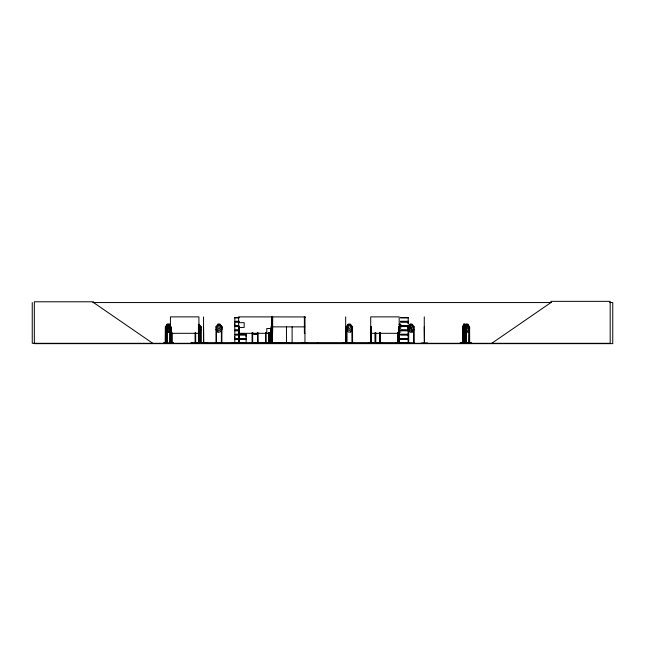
<?xml version="1.0" encoding="UTF-8"?>
<svg xmlns="http://www.w3.org/2000/svg" width="645" height="645" viewBox="0 0 645 645"><rect width="100%" height="100%" fill="white"/><g stroke="black" fill="none" stroke-linecap="round" stroke-linejoin="round"><path stroke-width="0.97" d="M234.788 338.738L234.788 334.957L246.132 334.957L246.124 338.738L234.788 338.738L234.796 336.851M238.964 325.806L234.788 325.806L234.796 323.919M246.124 336.851L246.124 334.957M408.212 323.919L408.212 322.032M200.627 343.261L200.66 326.749M206.747 342.995L197.507 343.301L206.747 342.963L195.709 342.874M235.715 343.293L244.278 343.261M241.883 343.293L241.915 342.874M301.529 342.995L307.689 342.971M342.697 342.995L351.815 342.874M421.306 342.995L427.466 342.971M463.078 326.733L463.046 343.301M463.392 326.781L463.384 329.45L463.4 326.668M464.94 326.733L464.94 343.301M466.448 330.369L467.544 330.369L468.625 328.821L467.81 324.306L466.166 324.306L465.271 326.668M467.294 324.645L466.706 324.645L466.174 326.87L465.722 326.668M469.076 326.773L468.963 343.253M166.023 326.749L165.862 343.301M170.207 326.733L170.143 343.301M221.428 326.838L221.356 343.301M347.01 326.749L347.018 343.301M351.985 326.733L352.436 326.87M408.696 326.749L408.688 343.301M414.098 326.87L413.534 326.636L413.477 343.301M463.852 327.015C462.731 333.449 465.658 331.28 463.787 327.015M269.207 332.667L269.223 343.301L263.096 343.221L277.713 343.293M274.98 343.301L275.004 342.705L275.004 343.148M460.111 343.253L471.431 342.995L460.119 342.971M465.722 343.293L465.787 328.797M465.835 343.253L465.964 342.705M466.206 343.293L466.174 326.87M466.335 343.253L465.73 342.705M167.756 324.645L167.2 328.015L168.321 329.023L168.901 326.87L168.321 324.645L167.716 324.645M271.239 333.11L270.602 335.336L271.239 337.488M462.908 343.301L462.884 326.846L463.65 324.233M462.82 331.828L462.82 326.846L463.666 324.306M469.028 326.862L469.608 326.87L469.657 343.301M465.416 331.191L465.964 326.87L465.126 324.233M465.472 331.191L466.053 329.45M408.229 343.148L395.74 343.221L404.407 342.995M399.102 343.261L399.11 342.705M399.311 343.253L399.182 316.88L370.714 316.88L370.714 343.301L370.657 342.705M378.663 343.301L382.034 342.995L373.447 343.221M163.612 343.261L173.336 342.995L168.845 343.261M163.645 342.995L167.724 343.301L163.645 343.221M372.221 343.253L369.125 342.971L372.27 343.301M372.254 342.963L369.117 342.995M168.925 343.253L173.336 342.995M171.917 343.253L171.965 332.667M270.594 332.772L269.594 335.336L269.594 337.287L270.924 338.835M216.551 326.838L215.954 326.87L216.002 343.301M348.405 324.306L347.389 326.87L347.389 328.821L348.752 330.369L350.098 330.369L351.428 328.821L351.428 326.87L350.428 324.306L348.405 324.306L346.381 326.87L346.381 343.301L346.333 342.705M216.47 326.652L216.518 343.301L215.269 343.221L222.606 342.995L221.396 342.995M216.478 342.995L215.269 342.995M269.183 342.995L263.096 342.995M194.959 343.221L195.024 342.705M251.945 343.253L252.002 342.705M271.327 343.261L271.521 316.88M305.085 316.937L238.642 316.88L238.682 343.301M465.343 325.588L466.182 324.233M467.81 331.99L469.455 329.426L469.455 326.87M167.168 324.233L165.402 326.846L165.338 343.301L165.402 326.846L165.926 326.838M168.861 331.99L170.602 329.426L170.627 326.846L168.893 324.233L167.168 332.054L165.491 329.426M168.893 332.054L170.57 329.426M215.914 326.846L217.946 324.233M270.053 333.352L268.53 335.311L268.538 337.916L270.594 340.455M199.103 331.99L201.127 329.426L199.136 332.054L199.136 324.233L201.192 326.846L201.208 343.301M253.058 333.086L254.041 334.433L256.13 334.433L257.105 333.086M350.428 331.99L352.452 329.426M352.517 329.45L350.461 332.054L348.373 332.054L346.317 329.45L346.317 326.846L348.373 324.233L350.461 324.233L352.517 326.846L352.589 343.261M414.267 343.261L414.203 326.846L412.147 324.233L410.059 324.233L407.995 326.846L407.995 329.45L410.059 332.054L412.147 332.054L414.203 329.45M412.107 331.99L414.13 329.426M199.136 329.95L200.103 328.821L200.103 326.87L199.103 324.306M238.424 343.148L238.577 342.705M491.764 343.301L550.975 302.553L550.975 301.352L610.178 301.352L610.178 343.301L32.25 343.301L32.25 302.553M271.021 343.261L271.11 342.705M282.841 343.261L282.921 342.705M407.898 343.261L408.688 342.705M200.595 326.838L201.127 326.87M346.929 326.838L346.397 326.87M408.608 326.838L408.067 326.87L408.132 343.301M92.783 302.553L551.282 302.553M609.727 302.553L612.75 302.553L612.75 343.648L34.33 343.648L34.33 301.779L93.541 301.779L93.541 302.553L152.744 343.301M234.78 317.477L238.972 317.469M272.69 317.477L271.997 317.477L272.005 316.88M304.319 317.477L305.004 317.477L305.004 316.88L304.94 343.301M400.521 317.477L408.229 317.477M238.989 317.654L234.78 317.622L234.796 321.275L238.964 321.275M400.521 317.63L408.229 317.614L408.212 321.275M234.796 317.856L238.981 317.856M400.537 317.856L408.212 317.856M400.529 321.275L408.221 321.275M234.732 321.533L238.916 321.533M400.481 321.533L408.277 321.533M234.732 321.766L238.916 321.766M400.481 321.766L408.277 321.766M238.964 322.032L234.788 322.032L234.788 325.806M400.529 322.032L408.221 322.032L408.221 323.919M238.674 322.669L244.157 322.669L244.157 327.458L238.674 327.458M167.136 324.233L170.207 324.233M217.929 324.233L219.993 324.233L222.009 326.846L221.993 329.45L219.977 332.054L217.929 332.054M399.118 324.233L400.859 324.233M463.594 324.233L465.19 324.233L466.021 326.87L466.045 343.301M466.142 324.233L467.875 324.233L469.552 326.846L469.487 343.301L469.391 342.705M170.183 324.306L167.16 324.306L166.345 328.821L167.482 330.369L168.619 330.369L169.748 328.821L168.901 324.306L170.57 326.87L170.482 343.301M399.142 324.306L400.827 324.306M465.174 324.306L463.602 324.306L463.336 332.401L463.86 330.7C464.65 336.658 464.626 324.266 463.868 329.942L463.328 328.369L463.731 330.337L464.231 330.369L464.731 328.821L464.36 324.306M168.925 324.645L169.562 324.645L169.974 326.128M400.271 324.645L399.682 324.645L399.15 326.87L399.682 329.023L400.795 328.015L400.231 324.645M464.166 324.645C462.304 328.918 465.23 331.062 464.102 324.645M400.529 325.806L408.221 325.806M234.732 326.072L238.916 326.072M400.481 326.072L408.277 326.072M234.732 326.306L238.916 326.306M400.481 326.306L408.277 326.306M238.964 326.572L234.788 326.572L234.788 330.208L238.981 330.111L234.78 330.216M400.529 326.572L408.221 326.572M463.529 326.612L464.368 326.612L464.731 329.24L464.231 332.747L463.731 332.747L463.223 331.199L463.602 326.676L462.852 329.24M351.872 326.838L351.944 343.301M464.827 324.645L465.206 343.301M203.554 326.87L203.764 343.301M221.332 326.87L221.912 326.87L221.864 343.301L221.799 342.705M238.642 326.87L239.198 326.87L239.263 343.301M304.94 326.87L270.956 326.87L270.892 343.301M345.672 326.87L345.881 343.301M370.714 326.87L371.302 326.87L371.351 343.301M399.287 326.87L398.699 326.87L398.755 343.301L398.812 326.87M424.273 326.87L424.491 343.301M462.852 326.87L463.328 326.87M462.82 329.45L463.666 331.99M465.11 329.426L464.368 332.054L463.594 332.054M469.455 329.426L467.835 332.054L466.142 332.054M408.212 330.111L400.537 330.111L408.229 330.216M234.78 330.369L238.972 330.401M399.424 330.369L408.229 330.409M238.956 330.546L234.78 330.546L234.796 334.199L246.132 334.199M400.521 330.538L408.229 330.562M234.796 330.78L238.981 330.78M400.537 330.78L408.212 330.78M462.852 331.804L463.594 334.433M465.077 331.828L465.134 326.846M167.136 332.054L170.207 332.054M399.118 332.054L400.859 332.054M170.449 333.32L198.918 333.32M238.642 333.32L271.521 333.32M272.061 333.32L272.625 333.32L272.69 316.88M304.94 333.32L304.384 333.32L304.384 316.88M370.714 333.32L399.182 333.32M400.529 334.199L408.221 334.199M254.074 334.368L256.097 334.368M234.732 334.465L246.188 334.465M400.481 334.465L408.277 334.465M234.732 334.699L246.188 334.699M400.481 334.699L408.277 334.699M400.529 334.957L408.221 334.957M400.529 338.738L408.221 338.738M234.732 338.996L246.188 338.996M400.481 338.996L408.277 338.996M234.732 339.23L246.188 339.23M400.481 339.23L408.277 339.23M400.529 339.496L408.221 339.496M165.289 342.705L165.983 342.705M166.362 342.705L167.071 342.705M171.094 342.705L169.901 342.705L169.901 343.301M171.312 342.705L172.03 342.705M413.477 342.705L414.163 342.705M462.868 342.705L463.965 342.705M464.521 342.705L465.416 342.705M468.971 342.705L469.665 342.705M252.687 342.874L257.484 342.874M283.606 342.874L288.404 342.874L288.404 343.301L288.533 342.705M408.688 342.874L413.477 342.874M234.796 343.035L246.124 343.035M282.704 343.035L272.577 343.301L282.72 343.148M395.74 342.995L408.212 343.035M222.614 343.253L221.396 343.221L221.437 342.705M378.736 343.261L382.05 343.253M460.119 343.221L471.439 343.253M304.73 343.261L304.779 342.705L304.714 343.301M258.25 343.261L258.105 332.667M274.117 343.253L274.149 342.705M397.78 343.253L397.747 342.705M463.368 343.253L463.328 331.699M408.067 329.426L410.091 331.99M268.53 337.916L270.561 340.52M219.945 324.306L221.944 326.87M215.994 329.426L217.978 331.99M215.914 329.45L217.946 332.054M466.174 328.015L466.706 329.023L467.81 328.015L467.254 324.645M200.587 343.221L200.635 342.705M198.418 324.645L199.103 326.87M464.368 324.233L465.174 326.87M462.852 329.426L463.65 332.054M410.059 324.233L412.147 332.054M463.481 343.269L463.481 333.634M465.11 324.306L465.537 326.87M469.246 342.705L469.229 343.301M469.157 326.87L469.1 343.301M465.4 343.301L465.368 326.87L464.884 326.652M465.029 332.667L465.077 343.301M464.771 342.705L464.787 343.301M464.698 332.667L464.65 343.301M464.577 332.667L464.521 343.301M463.916 333.634L463.94 343.301M463.747 343.301L463.715 333.634L463.65 343.301M463.15 342.705L463.15 343.301M424.281 316.88L424.273 343.301M414.034 342.705L414.034 343.301M413.606 342.705L413.606 343.301M408.559 342.705L408.559 343.301M402.585 342.705L402.391 343.301M402.206 342.705L402.222 343.301M402.133 342.705L402.085 343.301M401.956 342.874L401.956 343.301M401.561 343.301L401.561 342.793L190.872 342.793L190.872 343.301M400.36 342.793L400.36 343.301M399.344 342.705L399.36 343.301M398.134 332.667L398.183 343.301M398.005 332.667L398.062 343.301M397.933 342.705L397.917 343.301M397.683 332.667L397.683 343.301M397.554 332.667L397.554 343.301M380.389 342.705L380.389 343.301L380.332 332.667M380.219 332.667L380.147 343.301M379.865 332.667L379.953 343.301M379.752 332.667L379.816 343.301M375.729 332.667L375.664 343.301M375.616 332.667L375.616 343.301M375.527 342.705L375.527 343.301M375.261 332.667L375.35 343.301M375.148 332.667L375.148 343.301L375.092 342.705M371.189 326.87L371.117 343.301M370.891 342.705L370.907 343.301M352.372 342.705L352.372 343.301M351.815 342.705L351.815 343.301M346.897 342.705L346.897 343.301M345.672 316.88L345.672 343.301M345.535 342.793L345.535 343.301M318.17 342.793L318.17 343.301M317.324 342.793L317.324 343.301M304.496 316.88L304.496 327.515M304.496 342.705L304.496 343.301L304.375 342.705M304.311 342.705L304.303 343.301M303.819 342.705L303.876 343.301M303.755 342.874L303.747 343.301M292.112 326.87L292.112 343.301M289.025 342.705L289.089 343.301M288.96 342.705L288.96 343.301M288.267 342.793L288.267 343.301M287.412 342.793L287.412 343.301M286.461 326.87L286.461 343.301M283.606 343.301L283.542 342.705L283.478 343.301M283.05 342.705L283.05 343.301M277.213 342.705L277.277 343.301M277.148 342.705L277.148 343.301M276.721 342.705L276.657 343.301M276.592 342.874L276.592 343.301M275.165 342.705L275.27 343.301M274.818 342.705L274.802 343.301M274.689 342.705L274.641 343.301L274.568 342.705M274.036 342.705L274.061 343.301M272.561 316.88L272.553 317.477M272.069 316.88L272.117 343.301M272.053 326.87L271.988 343.301M271.795 342.874L271.795 343.301M271.73 342.705L271.73 343.301L271.585 342.705M271.174 340.407L271.239 343.301M271.053 333.312L271.053 328.515L266.772 328.515L266.772 333.312M269.247 332.667L269.312 343.301M265.893 332.804L265.917 343.301M265.805 342.705L265.78 343.301L265.724 332.804M265.555 332.804L265.547 343.301M262.717 342.793L262.717 343.301M261.87 342.793L261.87 343.301M261.023 342.793L261.023 343.301M258.04 342.705L258.04 343.301M257.613 342.705L257.613 343.301M257.548 332.667L257.484 343.301M252.622 332.667L252.687 343.301M252.558 342.705L252.558 343.301M252.066 332.667L252.066 343.301M242.552 343.301L242.351 342.705M242.173 342.705L242.149 343.301M241.988 342.705L242.028 343.301M240.19 342.793L240.19 343.301M239.593 342.793L239.593 343.301M239.134 342.705L239.005 343.301M238.9 326.87L238.9 343.301M237.981 343.301L237.932 342.705L237.868 343.301M237.723 342.705L237.747 343.301M237.545 342.705L237.529 343.301M237.457 342.705L237.408 343.301M237.368 342.705L237.287 343.301M232.813 342.793L232.813 343.301M231.966 342.793L231.966 343.301M221.977 342.705L221.977 343.301M221.267 342.705L221.267 343.301M216.607 342.705L216.607 343.301M216.422 342.705L216.422 343.301M216.075 342.705L216.067 343.301M204.602 342.793L204.602 343.301M204.005 342.793L204.005 343.301M203.804 342.705L203.836 343.301M203.554 316.88L203.554 343.301M203.522 342.705L203.489 343.301M201.063 342.705L201.055 343.301M199.079 343.301L199.023 326.87L198.434 326.87L198.483 343.301M198.918 343.301L198.918 316.88L170.449 316.88L170.353 343.301L170.336 342.705M198.628 342.705L198.612 343.301M198.378 342.705L198.378 343.301M195.645 332.667L195.709 343.301M195.58 342.705L195.58 343.301M195.088 332.667L195.088 343.301M192.065 342.793L192.065 343.301M171.876 332.667L171.876 343.301L171.804 342.705M171.554 342.705L171.554 343.301L171.465 332.667M171.376 332.667L171.409 343.301M171.094 343.301L171.038 326.87L169.958 326.87L170.014 343.301M170.933 326.87L170.99 343.301M170.861 342.705L170.844 343.301M170.627 342.705L170.659 343.301M167.015 330.732L167.007 343.301L166.926 330.732M166.837 342.705L166.837 343.301M166.595 342.705L166.579 343.301M166.507 329.764L166.507 343.301M166.418 329.764L166.362 343.301M165.926 326.66L165.975 343.301M165.717 342.705L165.741 343.301M165.523 342.705L165.547 343.301M218.631 324.645L217.986 328.015L218.631 329.023L219.284 329.023L219.961 326.87L219.284 324.645L218.631 324.645M465.045 331.804L464.295 334.368L465.045 331.804M349.066 324.645L348.413 328.015L349.066 329.023L349.743 329.023L350.428 326.87L349.743 324.645L349.066 324.645M410.752 324.645L410.099 328.015L410.752 329.023L411.429 329.023L412.115 326.87L411.429 324.645L410.752 324.645M217.978 324.306L216.978 326.87L216.978 328.821L218.316 330.369L219.639 330.369L220.945 328.821L220.945 326.87L219.961 324.306L217.962 324.306M410.091 324.306L409.075 326.87L409.075 328.821L410.43 330.369L411.784 330.369L413.114 328.821L413.114 326.87L412.115 324.306L410.091 324.306M465.134 329.216L464.295 326.676L465.11 329.24M464.36 334.368L463.537 334.368L464.368 334.433M246.132 339.496L234.788 339.496L234.788 343.14L246.14 343.14L246.124 339.496M268.715 343.301L268.707 332.667L268.642 343.301"/></g></svg>
